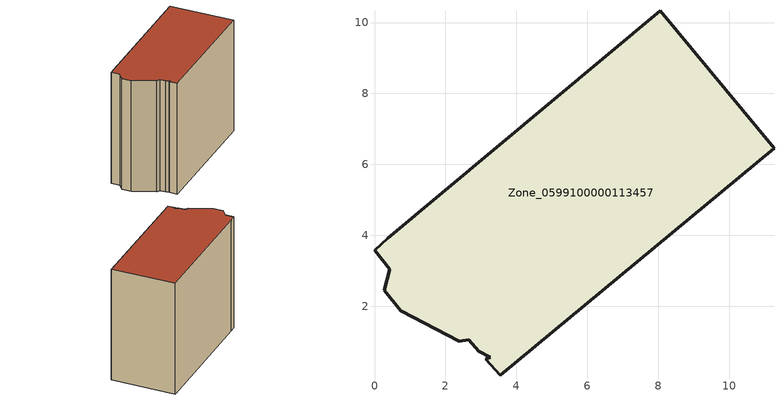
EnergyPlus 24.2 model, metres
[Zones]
Zone_0599100000113457
 floor ground (C_G): 11.26,6.45 3.54,0.06 3.14,0.51 3.27,0.57 2.94,0.74 2.66,1.06 2.39,1.02 0.74,1.87 0.27,2.46 0.43,3.05 0,3.58 0.37,3.92 8.06,10.33 z0
 wall outside (C_F): 0,3.58 0.43,3.05 0.27,2.46 0.74,1.87 2.39,1.02 2.66,1.06 2.94,0.74 3.27,0.57 3.14,0.51 3.54,0.06 11.26,6.45 8.06,10.33 0.37,3.92 0,3.58 z0:9.18
 roof outside (C_R): 3.54,0.06 11.26,6.45 8.06,10.33 0.37,3.92 0,3.58 0.43,3.05 0.27,2.46 0.74,1.87 2.39,1.02 2.66,1.06 2.94,0.74 3.27,0.57 3.14,0.51 z9.18
[BUILDING]
Pand.0599100000113457: North Axis=0; Terrain=City; Loads Convergence Tolerance Value=0.04; Temperature Convergence Tolerance Value=0.4; Solar Distribution=FullExterior; Maximum Number of Warmup Days=25; Minimum Number of Warmup Days=1
[Site:Location]
Rotterdam.The.Hague.AP_ZH_NLD Design_Conditions: Latitude=51.96; Longitude=4.45; Time Zone=1; Elevation=-4.5
[SITE:GROUNDTEMPERATURE:BUILDINGSURFACE]
18, 18, 18, 18, 18, 18, 18, 18, 18, 18, 18, 18
[MATERIAL] Thermal Absorptance=0.9; Solar Absorptance=0.7; Visible Absorptance=0.7
Name | Roughness | Thickness | Conductivity | Density | Specific Heat
G.TI.1946 | MediumSmooth | 0.15 | 1 | 540 | 1210
F.TI.1946 | Rough | 0.3 | 0.857143 | 1920 | 840
R.TI.1946 | MediumRough | 0.2 | 0.1 | 1500 | 1000
[CONSTRUCTION]
C_G: G.TI.1946
C_F: F.TI.1946
C_R: R.TI.1946
[ZONE]
Zone_0599100000113457: Type=1; Multiplier=1; Ceiling Height=Autocalculate; Volume=Autocalculate; Floor Area=autocalculate; Part of Total Floor Area=Yes
[ZONEINFILTRATION:DESIGNFLOWRATE]
Infil_Zone_0599100000113457: Zone or ZoneList or Space or SpaceList=Zone_0599100000113457; Schedule=AlwaysOn; Design Flow Rate Calculation Method=Flow/Area; Flow Rate per Floor Area=0.003; Constant Term Coefficient=1; Temperature Term Coefficient=0; Velocity Term Coefficient=0; Velocity Squared Term Coefficient=0
[HVACTEMPLATE:ZONE:IDEALLOADSAIRSYSTEM]
Zone_0599100000113457: Maximum Heating Supply Air Temperature=50; Minimum Cooling Supply Air Temperature=13; Maximum Heating Supply Air Humidity Ratio=0.0156; Minimum Cooling Supply Air Humidity Ratio=0.0077; Heating Limit=NoLimit; Cooling Limit=NoLimit; Dehumidification Control Type=ConstantSensibleHeatRatio; Cooling Sensible Heat Ratio=0.7; Dehumidification Setpoint=60; Humidification Control Type=None; Humidification Setpoint=30; Outdoor Air Method=None; Outdoor Air Flow Rate per Person=0.00944; Outdoor Air Flow Rate per Zone Floor Area=0; Outdoor Air Flow Rate per Zone=0; Demand Controlled Ventilation Type=None; Outdoor Air Economizer Type=NoEconomizer; Heat Recovery Type=None; Sensible Heat Recovery Effectiveness=0.7; Latent Heat Recovery Effectiveness=0.65
[ZONECONTROL:THERMOSTAT]
ThermostatControl_Zone_0599100000113457: Zone or ZoneList=Zone_0599100000113457; Control Type Schedule=DualSetpointControlType; Control 1=Thermostat_Zone_0599100000113457; Temperature Difference Between Cutout And Setpoint=0
[THERMOSTATSETPOINT:DUALSETPOINT]
Thermostat_Zone_0599100000113457: Heating Setpoint Temperature Schedule=HeatingSetpoint_Zone_0599100000113457; Cooling Setpoint Temperature Schedule=CoolingSetpoint_Zone_0599100000113457
[SCHEDULE:COMPACT]
HeatingSetpoint_Zone_0599100000113457: Through: 12/31, For: AllDays, Until: 24:00, 21
CoolingSetpoint_Zone_0599100000113457: Through: 12/31, For: AllDays, Until: 24:00, 24
DualSetpointControlType: Through: 12/31, For: AllDays, Until: 24:00, 4
AlwaysOn: Through: 12/31, For: AllDays, Until: 24:00, 1
